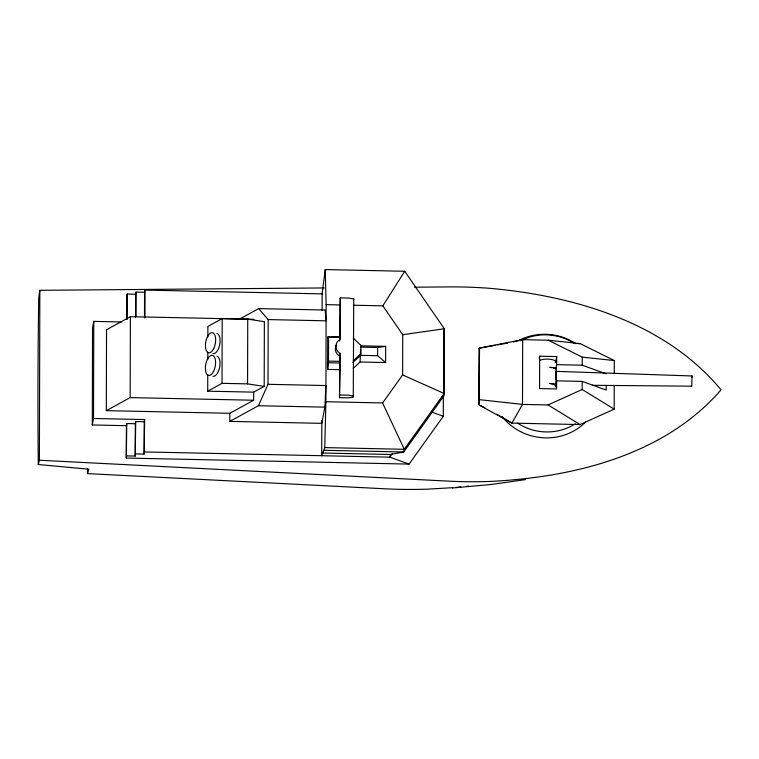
<?xml version="1.0" encoding="UTF-8"?>
<svg xmlns="http://www.w3.org/2000/svg" width="759" height="759" viewBox="0 0 759 759"><rect width="100%" height="100%" fill="white"/><g stroke="black" fill="none" stroke-linecap="round" stroke-linejoin="round"><path stroke-width="1.14" d="M452.829 487.667L427.345 489.166A493.701 467.364 10.7 0 1 385.259 488.815L87.446 473.616L88.869 469.204L38.282 464.527L39.392 460.248L39.838 290.317L324.283 287.946M87.446 473.616L87.465 468.882M92.304 424.964L93.528 418.475L144.637 419.566L144.229 421.729L135.709 421.549L135.301 423.712L126.781 423.522L126.373 425.685L92.304 424.964L92.551 327.86L93.774 321.37L121.658 321.968M93.528 418.475L93.774 321.37M207.843 337.024L207.871 326.427L222.178 318.59L247.738 319.141L264.36 321.664L264.198 386.397L253.705 392.147L253.677 400.24L229.835 413.294L106.326 410.657L106.535 329.738L130.377 316.683L253.895 319.321M443.332 396.264L443.284 416.274L409.082 464.1L126.288 458.057L126.373 425.685M126.649 319.34L127.114 294.056L135.633 294.236L136.041 292.073L144.561 292.253L144.969 290.09L322.736 293.894M126.288 458.057L126.781 423.522M127.047 319.482L127.114 294.056M106.326 410.657L130.168 397.602L130.377 316.683M126.696 455.893L135.216 456.074L135.301 423.712M135.576 317.357L135.633 294.236M135.216 456.074L135.709 421.549M135.984 316.351L136.041 292.073M135.624 453.91L144.144 454.1L144.229 421.729M144.495 317.689L144.561 292.253M144.144 454.1L144.637 419.566M144.893 317.841L144.969 290.09M253.705 392.147L207.71 391.16L207.748 374.68M207.786 359.387L207.805 352.318M207.71 391.16L222.017 383.333L222.178 318.59M229.816 421.387L258.43 405.723L268.012 384.31L325.934 385.553L324.871 407.137L321.807 423.351L229.816 421.387L229.835 413.294M264.198 386.397L247.567 383.874L247.738 319.141M268.012 384.31L268.183 319.577L258.686 308.609L239.265 319.245M321.816 420.277L321.721 455.723L324.767 447.601L325.896 401.729L326.142 304.625L325.231 269.568L404.727 271.267L444.328 328.761L444.167 393.504L443.654 396.207L403.76 451.994L390.373 454.47L322.233 453.019M322.101 310.412L322.139 293.875L325.231 269.568M340.174 369.671L327.679 369.405L327.765 337.034L339.121 337.281M327.679 369.405L328.505 361.094L328.571 336.692L339.928 336.93M339.482 397.688L340.108 353.438A8.529 8.074 10.7 0 1 340.136 339.425L340.25 297.879L348.77 298.059L353.722 298.98L353.267 397.166L348.002 397.868L339.482 397.688L340.108 353.438M339.634 340.971L340.25 297.879M353.239 368.333L360.07 362.005L360.601 349.463M352.897 362.46L360.582 355.335L360.895 353.694L360.914 345.478L353.191 337.954M385.619 362.546L377.621 355.705L377.64 347.48L385.667 346.36L385.619 362.546L360.07 362.005M325.896 401.729L382.602 402.944L402.631 374.937L402.735 334.7L382.849 305.839L353.314 305.213M614.268 373.589L614.297 360.563L580.265 343.656L548.216 340.203L522.666 339.662L479.043 348.201L478.891 404.851L511.917 423.114L580.056 424.575L614.173 409.12L614.23 385.43M484.773 407.687L478.891 404.851L479.546 347.973M555.854 368.988L556.67 364.662L556.698 356.578L539.658 356.208L539.573 388.58L556.613 388.94L556.632 380.847L582.181 381.397L606.204 390.05L606.223 385.42M614.173 409.12L582.162 389.49L582.181 381.397M606.251 373.864L582.229 365.212L582.248 357.119L548.216 340.203M555.977 379.528L555.967 372.508M691.81 377.204L692.047 375.971L691.724 385.914M555.721 383.855L555.512 384.974M39.838 290.317L38.718 297.803A440.334 24.639 -88.8 0 0 38.282 464.527M328.571 336.692L328.258 338.334L327.765 337.034M353.523 300.061L353.722 298.98M390.373 454.47L389.87 457.174L144.552 451.937M539.251 358.371L539.658 356.208M555.673 361.977L556.698 356.578M555.607 386.255L556.632 380.847M691.829 386.179L592.257 385.297M382.849 305.839L404.727 271.267M392.602 453.351L389.87 457.174L409.082 464.1M353.21 360.819L360.895 353.694M441.643 397.299L443.654 396.207L443.816 331.465L444.328 328.761L402.735 334.7M479.413 399.67L522.496 404.395L548.045 404.945L582.162 389.49M513.179 341.939L522.666 339.662L522.496 404.395L511.917 423.114L496.728 414.12M479.043 348.201L495.01 345.307M497.297 344.89L507.562 343.021M525.607 479.603L491.035 484.498L452.525 487.999M456.273 487.382L460.846 486.917M466.557 486.339L468.844 486.102M414.357 287.196L448.73 286.911A456.975 432.602 10.7 0 1 490.817 288.401C574.942 296.086 665.235 322.49 721.05 389.832C664.381 455.286 573.538 477.364 490.314 481.424A456.975 432.602 10.7 0 1 448.227 481.121L39.392 460.248M326.142 304.625L340.317 304.928M258.686 308.609L325.118 310.033L326.104 320.81L268.183 319.577M577.922 343.599L580.265 343.656M361.275 345.838L385.667 346.36M360.61 347.119L377.64 347.48M360.582 355.335L377.621 355.705M556.67 364.662L582.229 365.212M328.505 361.094L339.861 361.341M328.192 362.736L339.548 362.982M222.017 383.333L247.567 383.874M339.994 394.984L348.514 395.164L353.466 396.084M130.168 397.602L253.677 400.24M258.43 405.723L324.871 407.137M324.767 447.601L404.262 449.3L444.167 393.504L402.631 374.937M324.254 450.296L403.76 451.994L404.262 449.3L382.602 402.944M555.749 371.35L692.009 375.961M582.248 357.119L614.297 360.563M431.539 412.042L443.284 416.274M548.045 404.945L580.056 424.575M339.596 356.142A8.529 8.074 10.7 0 1 336.503 345.022M216.894 356.161A10.237 4.848 -79.5 0 1 219.636 367.337A10.237 4.848 -79.5 0 1 212.928 376.255M216.96 333.505A10.237 4.848 -79.5 0 1 219.693 344.681A10.237 4.848 -79.5 0 1 212.994 353.59M555.19 386.948A8.529 2.704 0.1 0 0 549.791 383.513L556.015 384.092L556.062 367.906L549.829 367.328A8.529 2.704 0.1 0 1 551.831 367.641M539.478 360.591A8.529 2.704 0.1 0 1 550.379 359.292A8.529 2.704 0.1 0 1 555.246 362.669M575.303 423.778A51.204 48.472 10.7 0 1 517.591 423.152M521.613 340.298A51.204 48.472 10.7 0 1 574.591 343.618M585.682 421.938A54.61 51.697 10.7 0 1 502.249 416.691M519.479 340.127A54.61 51.697 10.7 0 1 575.977 343.675M553.52 368.106A8.529 2.704 0.1 0 1 554.203 368.39M213.573 371.379A10.237 4.848 -79.5 0 0 212.463 355.345A10.237 4.848 -79.5 0 0 205.404 369.434A10.237 4.848 -79.5 0 0 213.573 371.379M213.64 348.723A10.237 4.848 -79.5 0 0 212.52 332.679A10.237 4.848 -79.5 0 0 205.461 346.778A10.237 4.848 -79.5 0 0 213.64 348.723"/></g></svg>
